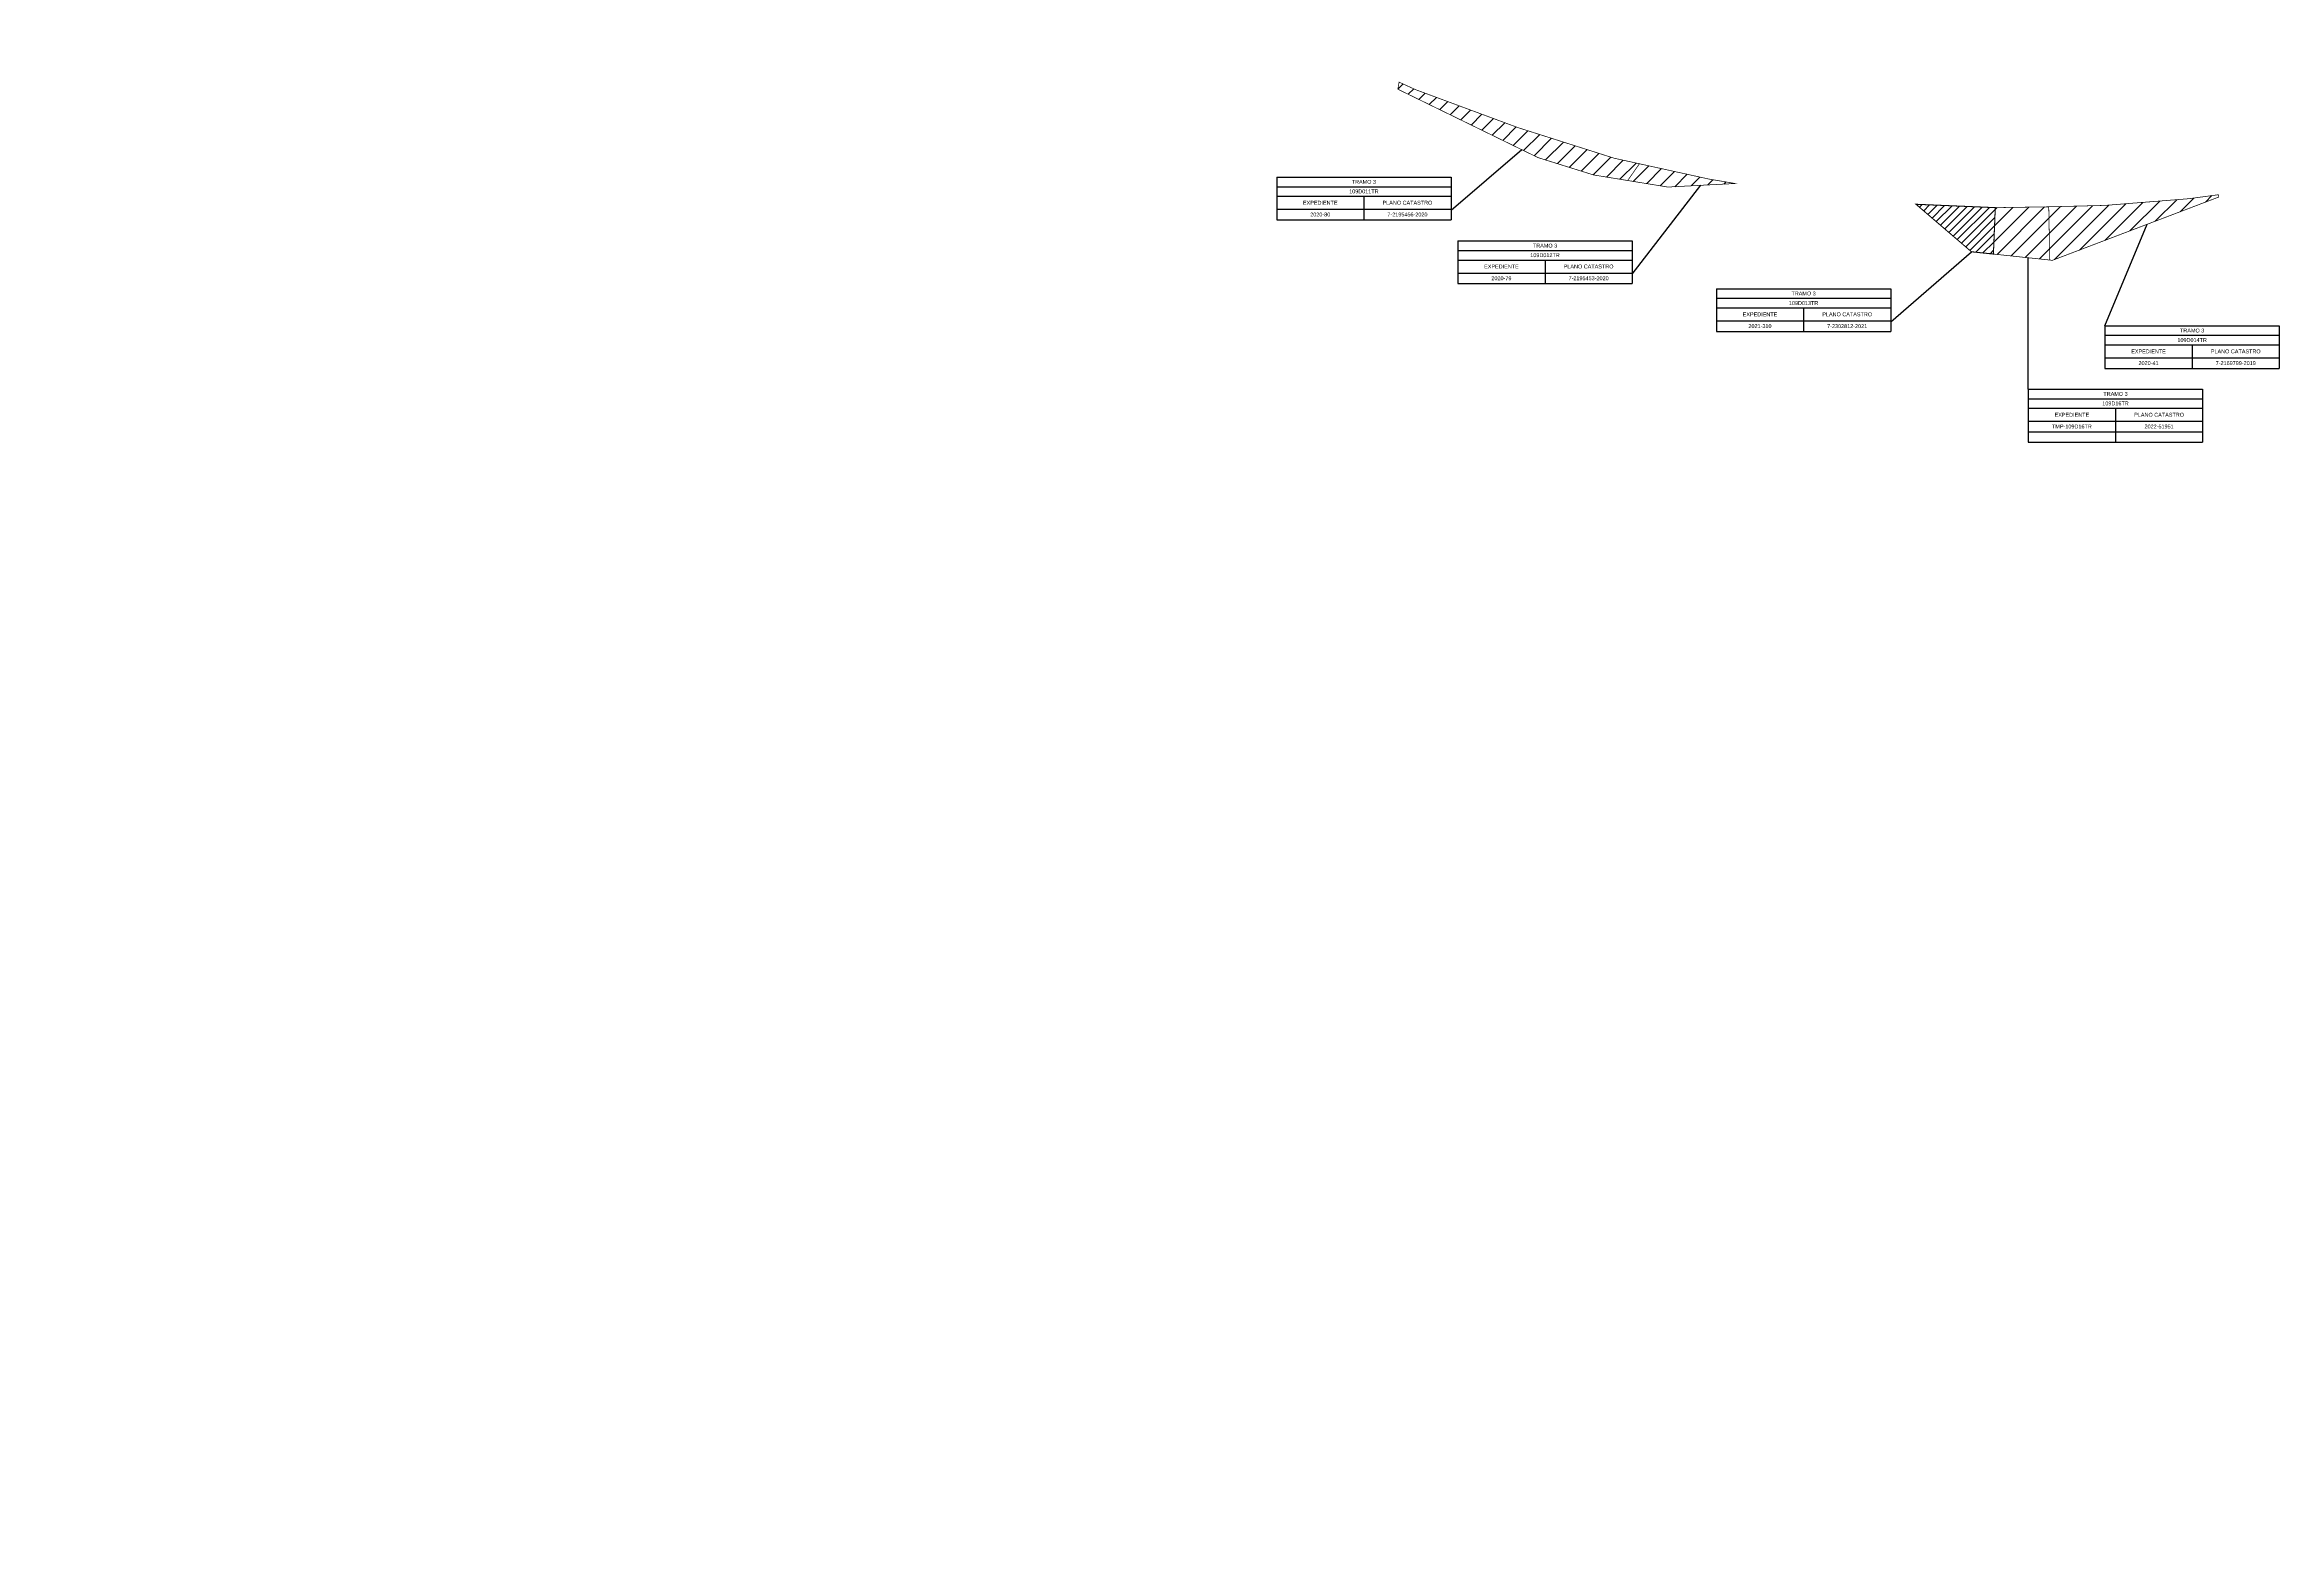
# Model space of a CAD drawing. Header units: inches. Extents: x 510447 to 606954, y 1095553 to 1134812.
# Drawn here: x 564093 to 564736, y 1113892 to 1114320 of the extents above; entities that cross this region are included whole.
import ezdxf

# ---------------------------------------------------------------- set-up
doc = ezdxf.new("R2010")
doc.units = ezdxf.units.IN
doc.header["$MEASUREMENT"] = 0
for name, color, linetype in [('2022-51951', 2, 'Continuous'), ('7-2169799-2019', 7, 'Continuous'), ('7-2195453-2020', 7, 'Continuous'), ('7-2195456-2020', 7, 'Continuous'), ('7-2302812-2021', 7, 'Continuous'), ('INFORMACION', 130, 'Continuous')]:
    doc.layers.add(name, color=color, linetype=linetype)
doc.styles.get("Standard").update_dxf_attribs({"font": 'Arial.ttf'})
pattern_1 = [(45, (0, 0), (-2.24506403, 2.24506403), [])]

# ---------------------------------------------------------------- blocks, each defined once
blk = doc.blocks.new('*T1245')
at = {"layer": 'INFORMACION', "color": 0, "linetype": 'ByBlock', "lineweight": -2, "transparency": 16777216}
for p, q in [((0, 0), (50.17, 0)), ((0, 0), (0, -12.28)), ((50.17, 0), (50.17, -12.28)), ((0, -2.75), (50.17, -2.75)), ((0, -5.5), (50.17, -5.5)), ((25.09, -5.5), (25.09, -12.28)), ((0, -9.25), (50.17, -9.25)), ((0, -12.28), (50.17, -12.28))]:
    blk.add_line(p, q, dxfattribs=at)
at = {"layer": 'INFORMACION', "color": 0, "transparency": 16777216, "char_height": 1.125, "attachment_point": 5}
for s, insert, width in [('109D014TR', (25.09, -4.12), 50.145), ('TRAMO 3', (25.09, -1.38), 50.145), ('EXPEDIENTE', (12.54, -7.38), 25.0575), ('2020-41', (12.54, -10.76), 25.0575), ('PLANO CATASTRO', (37.63, -7.38), 25.0575), ('7-2169799-2019^J', (37.63, -10.76), 25.0575)]:
    blk.add_mtext(s, dxfattribs=dict(at, insert=insert, width=width))
blk = doc.blocks.new('*T1257')
at = {"layer": 'INFORMACION', "color": 0, "linetype": 'ByBlock', "lineweight": -2, "transparency": 16777216}
for p, q in [((0, 0), (50.17, 0)), ((0, 0), (0, -12.28)), ((50.17, 0), (50.17, -12.28)), ((0, -2.75), (50.17, -2.75)), ((0, -5.5), (50.17, -5.5)), ((25.09, -5.5), (25.09, -12.28)), ((0, -9.25), (50.17, -9.25)), ((0, -12.28), (50.17, -12.28))]:
    blk.add_line(p, q, dxfattribs=at)
at = {"layer": 'INFORMACION', "color": 0, "transparency": 16777216, "char_height": 1.125, "attachment_point": 5}
for s, insert, width in [('109D011TR', (25.09, -4.12), 50.145), ('TRAMO 3', (25.09, -1.37), 50.145), ('EXPEDIENTE', (12.54, -7.37), 25.0575), ('2020-80', (12.54, -10.76), 25.0575), ('PLANO CATASTRO', (37.63, -7.37), 25.0575), ('7-2195456-2020', (37.63, -10.76), 25.0575)]:
    blk.add_mtext(s, dxfattribs=dict(at, insert=insert, width=width))
blk = doc.blocks.new('*T1258')
at = {"layer": 'INFORMACION', "color": 0, "linetype": 'ByBlock', "lineweight": -2, "transparency": 16777216}
for p, q in [((0, 0), (50.17, 0)), ((0, 0), (0, -12.28)), ((50.17, 0), (50.17, -12.28)), ((0, -2.75), (50.17, -2.75)), ((0, -5.5), (50.17, -5.5)), ((25.09, -5.5), (25.09, -12.28)), ((0, -9.25), (50.17, -9.25)), ((0, -12.28), (50.17, -12.28))]:
    blk.add_line(p, q, dxfattribs=at)
at = {"layer": 'INFORMACION', "color": 0, "transparency": 16777216, "char_height": 1.125, "attachment_point": 5}
for s, insert, width in [('109D012TR', (25.09, -4.12), 50.145), ('TRAMO 3', (25.09, -1.37), 50.145), ('EXPEDIENTE', (12.54, -7.37), 25.0575), ('2020-79', (12.54, -10.76), 25.0575), ('PLANO CATASTRO', (37.63, -7.37), 25.0575), ('7-2195453-2020', (37.63, -10.76), 25.0575)]:
    blk.add_mtext(s, dxfattribs=dict(at, insert=insert, width=width))
blk = doc.blocks.new('*T1281')
at = {"layer": 'INFORMACION', "color": 0, "linetype": 'ByBlock', "lineweight": -2, "transparency": 16777216}
for p, q in [((0, 0), (50.17, 0)), ((0, 0), (0, -12.28)), ((50.17, 0), (50.17, -12.28)), ((0, -2.75), (50.17, -2.75)), ((0, -5.5), (50.17, -5.5)), ((25.09, -5.5), (25.09, -12.28)), ((0, -9.25), (50.17, -9.25)), ((0, -12.28), (50.17, -12.28))]:
    blk.add_line(p, q, dxfattribs=at)
at = {"layer": 'INFORMACION', "color": 0, "transparency": 16777216, "char_height": 1.125, "attachment_point": 5}
for s, insert, width in [('109D013TR', (25.09, -4.12), 50.145), ('TRAMO 3', (25.09, -1.37), 50.145), ('EXPEDIENTE', (12.54, -7.37), 25.0575), ('2021-310', (12.54, -10.76), 25.0575), ('PLANO CATASTRO', (37.63, -7.37), 25.0575), ('7-2302812-2021', (37.63, -10.76), 25.0575)]:
    blk.add_mtext(s, dxfattribs=dict(at, insert=insert, width=width))
blk = doc.blocks.new('*T1346')
at = {"layer": 'INFORMACION', "color": 0, "linetype": 'ByBlock', "lineweight": -2, "transparency": 16777216}
for p, q in [((0, 0), (50.17, 0)), ((0, 0), (0, -15.31)), ((50.17, 0), (50.17, -15.31)), ((0, -2.75), (50.17, -2.75)), ((0, -5.5), (50.17, -5.5)), ((25.09, -5.5), (25.09, -15.31)), ((0, -9.25), (50.17, -9.25)), ((0, -12.28), (50.17, -12.28)), ((0, -15.31), (50.17, -15.31))]:
    blk.add_line(p, q, dxfattribs=at)
at = {"layer": 'INFORMACION', "color": 0, "transparency": 16777216, "char_height": 1.125, "attachment_point": 5}
for s, insert, width in [('109D16TR', (25.09, -4.12), 50.145), ('TRAMO 3', (25.09, -1.38), 50.145), ('TMP-109D16TR', (12.54, -10.76), 25.0575), ('EXPEDIENTE', (12.54, -7.38), 25.0575), ('PLANO CATASTRO', (37.63, -7.38), 25.0575), ('2022-51951', (37.63, -10.76), 25.0575)]:
    blk.add_mtext(s, dxfattribs=dict(at, insert=insert, width=width))
blk = doc.blocks.new('Kilométrica grande')
at = {"color": 1}
blk.add_arc((554474.59, 1119042.03), 11671.49, 162.569102, 330.160229, dxfattribs=at)

msp = doc.modelspace()

# ---------------------------------------------------------------- hatches: boundary and pattern name
at = {"layer": '2022-51951'}
h = msp.add_hatch(dxfattribs=at)
h.set_pattern_fill('ANSI31', color=2)
h.set_pattern_definition(pattern_1)
h.paths.add_polyline_path([(564654.45, 1114273.58), (564669.84, 1114273.82), (564670.11, 1114258.5), (564653.91, 1114260.22)])
at = {"layer": '7-2169799-2019'}
h = msp.add_hatch(dxfattribs=at)
h.set_pattern_fill('ANSI31', color=2)
h.set_pattern_definition(pattern_1)
h.paths.add_polyline_path([(564669.84, 1114273.82), (564686.06, 1114274.23), (564710.13, 1114276.15), (564718.67, 1114277.3), (564718.76, 1114276.63), (564670.89, 1114258.42), (564670.11, 1114258.5)])
at = {"layer": '7-2195453-2020'}
h = msp.add_hatch(dxfattribs=at)
h.set_pattern_fill('ANSI31', color=2)
h.set_pattern_definition(pattern_1)
h.paths.add_polyline_path([(564552.04, 1114286.21), (564571.92, 1114281.83), (564579.59, 1114280.53), (564560.23, 1114279.51), (564548.66, 1114281.39)])
at = {"layer": '7-2195456-2020'}
h = msp.add_hatch(dxfattribs=at)
h.set_pattern_fill('ANSI31')
h.set_pattern_definition(pattern_1)
h.paths.add_polyline_path([(564482.86, 1114309.71), (564487.62, 1114307.54), (564517.16, 1114296.59), (564544.75, 1114287.81), (564552.04, 1114286.21), (564548.66, 1114281.39), (564538.84, 1114282.99), (564522.86, 1114287.98), (564482.53, 1114307.66)])
at = {"layer": '7-2302812-2021'}
h = msp.add_hatch(dxfattribs=at)
h.set_pattern_fill('ANSI31', color=2, scale=0.5)
h.set_pattern_definition([(45, (0, 0), (-1.1225320151, 1.1225320151), [])])
h.paths.add_polyline_path([(564631.64, 1114274.55), (564654.45, 1114273.58), (564653.91, 1114260.22), (564647.59, 1114260.88)])

# ---------------------------------------------------------------- linework, layer by layer
at = {"layer": '2022-51951', "color": 2, "const_width": 0.2}
msp.add_lwpolyline([(564654.45, 1114273.58), (564669.84, 1114273.82), (564670.11, 1114258.5), (564653.91, 1114260.22)], close=True, dxfattribs=at)
at = {"layer": '7-2169799-2019', "color": 2, "const_width": 0.2}
msp.add_lwpolyline([(564669.84, 1114273.82), (564686.06, 1114274.23), (564710.13, 1114276.15), (564718.67, 1114277.3), (564718.76, 1114276.63), (564670.89, 1114258.42), (564670.11, 1114258.5)], close=True, dxfattribs=at)
at = {"layer": '7-2195453-2020', "color": 2, "const_width": 0.2}
msp.add_lwpolyline([(564552.04, 1114286.21), (564571.92, 1114281.83), (564579.59, 1114280.53), (564560.23, 1114279.51), (564548.66, 1114281.39)], close=True, dxfattribs=at)
at = {"layer": '7-2195456-2020', "color": 7, "const_width": 0.2}
msp.add_lwpolyline([(564482.86, 1114309.71), (564487.62, 1114307.54), (564517.16, 1114296.59), (564544.75, 1114287.81), (564552.04, 1114286.21), (564548.66, 1114281.39), (564538.84, 1114282.99), (564522.86, 1114287.98), (564482.53, 1114307.66)], close=True, dxfattribs=at)
at = {"layer": '7-2302812-2021', "color": 2, "const_width": 0.3, "flags": 128}
msp.add_lwpolyline([(564631.64, 1114274.55), (564654.45, 1114273.58), (564653.91, 1114260.22), (564647.59, 1114260.88)], close=True, dxfattribs=at)
at = {"layer": 'INFORMACION'}
for points in [[(564497.82226, 1114272.8342), (564518.16293, 1114290.27205)], [(564549.95714, 1114254.4805), (564569.68582, 1114280.00819)], [(564686.01044, 1114239.58575), (564698.17587, 1114268.79969)], [(564624.36927, 1114240.70566), (564647.63048, 1114260.87572)]]:
    msp.add_lwpolyline(points, dxfattribs=at)
at = {"layer": 'INFORMACION', "color": 4}
msp.add_lwpolyline([(564663.95766, 1114221.34838), (564663.95766, 1114259.15321)], dxfattribs=at)

# ---------------------------------------------------------------- block references
for name, p in [('Kilométrica grande', (0, 0)), ('*T1257', (564447.64728, 1114282.3642)), ('*T1258', (564499.78217, 1114264.0105)), ('*T1281', (564574.19429, 1114250.23566)), ('*T1245', (564686.01044, 1114239.58575)), ('*T1346', (564663.95766, 1114221.34838))]:
    msp.add_blockref(name, p)

doc.saveas('drawing.dxf')
